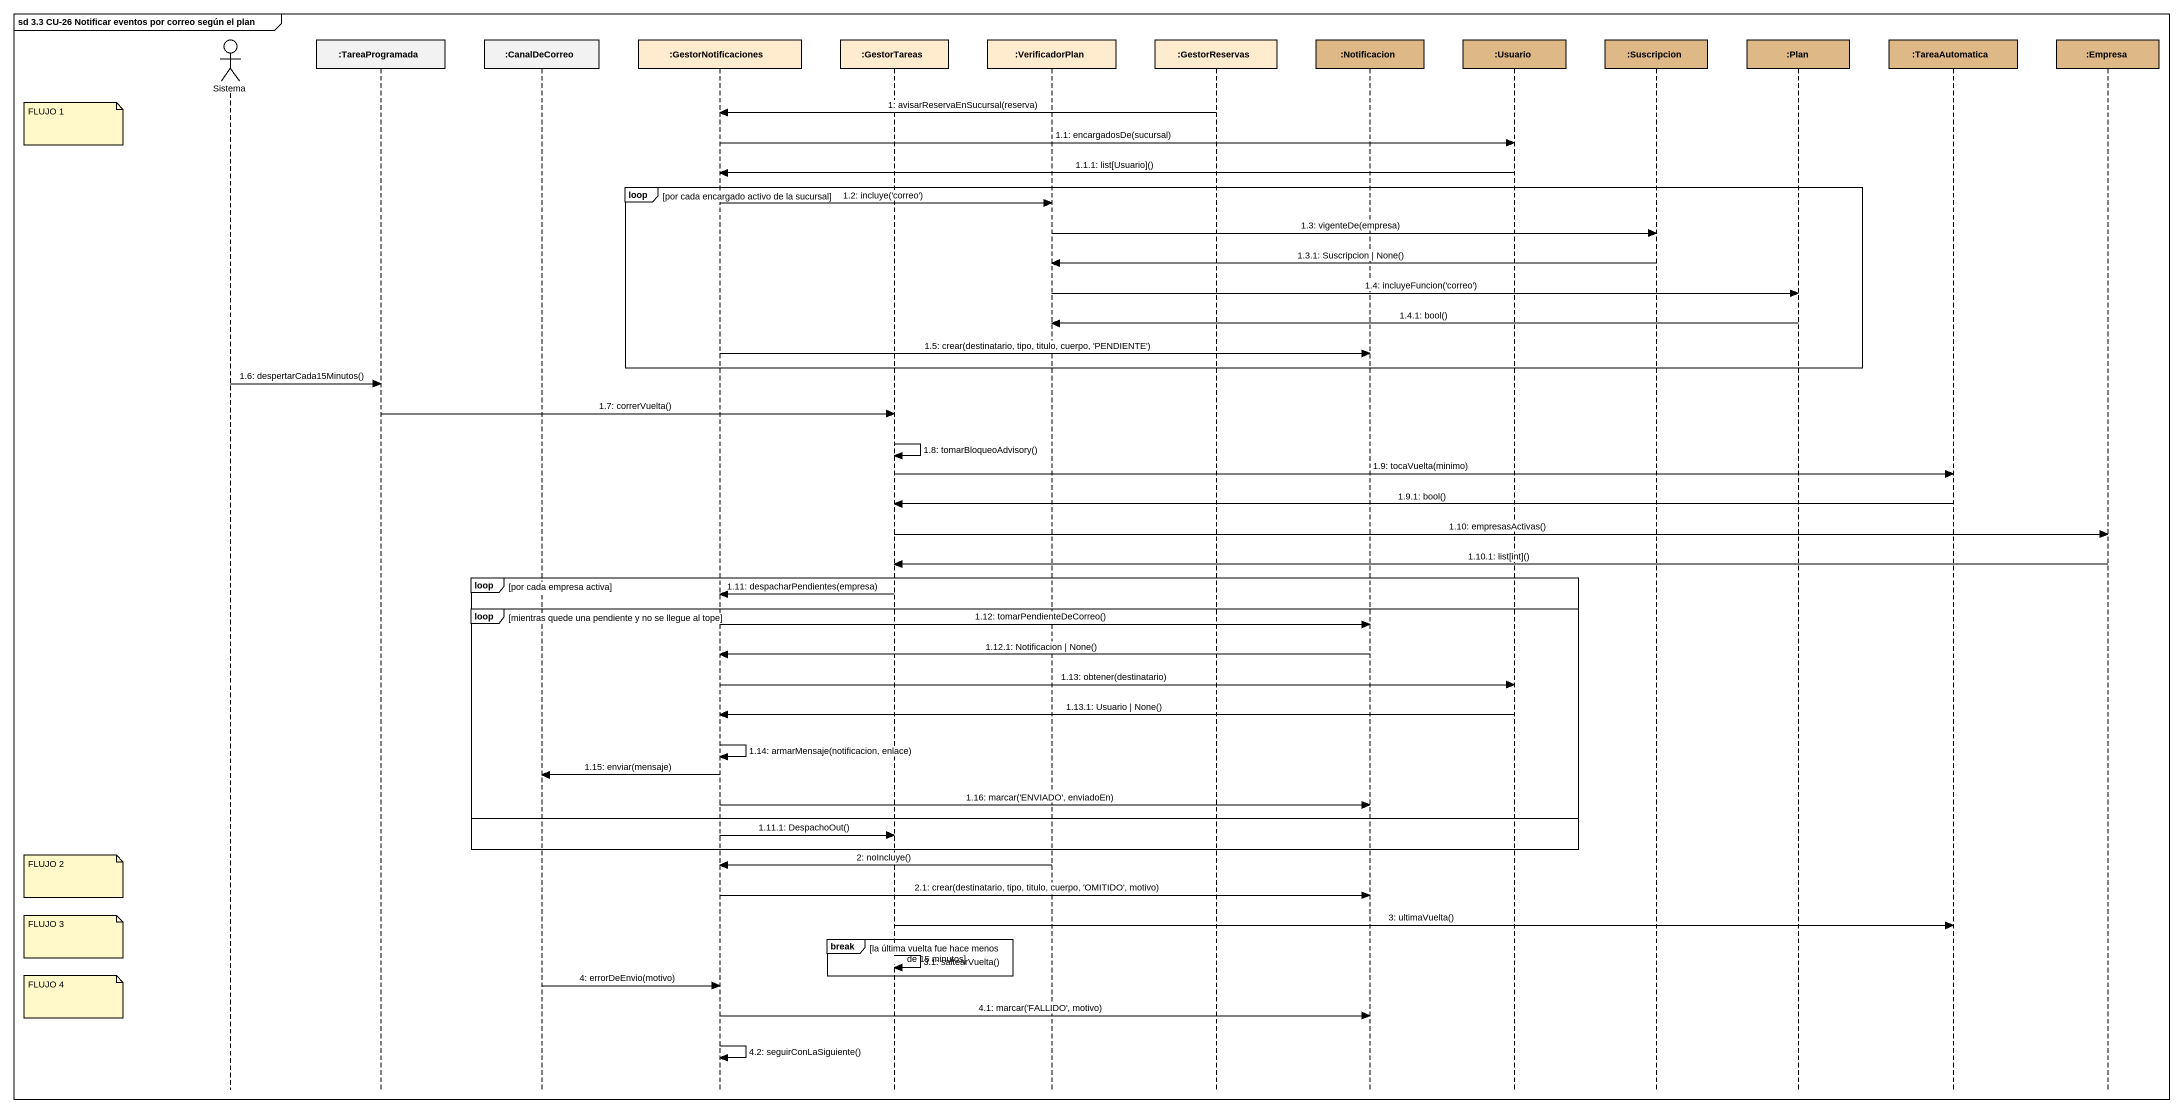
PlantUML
@startuml
mainframe sd 3.3 CU-26 Notificar eventos por correo según el plan
hide footbox
actor Sistema
participant ":TareaProgramada" as TareaProgramada
participant ":CanalDeCorreo" as CanalDeCorreo
participant ":GestorNotificaciones" as GestorNotificaciones #FFEBCD
participant ":GestorTareas" as GestorTareas #FFEBCD
participant ":VerificadorPlan" as VerificadorPlan #FFEBCD
participant ":GestorReservas" as GestorReservas #FFEBCD
participant ":Notificacion" as Notificacion #DEB887
participant ":Usuario" as Usuario #DEB887
participant ":Suscripcion" as Suscripcion #DEB887
participant ":Plan" as Plan #DEB887
participant ":TareaAutomatica" as TareaAutomatica #DEB887
participant ":Empresa" as Empresa #DEB887

GestorReservas -> GestorNotificaciones : 1: avisarReservaEnSucursal(reserva)
note left of Sistema : FLUJO 1
GestorNotificaciones -> Usuario : 1.1: encargadosDe(sucursal)
Usuario -> GestorNotificaciones : 1.1.1: list[Usuario]()
loop por cada encargado activo de la sucursal
  GestorNotificaciones -> VerificadorPlan : 1.2: incluye('correo')
  VerificadorPlan -> Suscripcion : 1.3: vigenteDe(empresa)
  Suscripcion -> VerificadorPlan : 1.3.1: Suscripcion | None()
  VerificadorPlan -> Plan : 1.4: incluyeFuncion('correo')
  Plan -> VerificadorPlan : 1.4.1: bool()
  GestorNotificaciones -> Notificacion : 1.5: crear(destinatario, tipo, titulo, cuerpo, 'PENDIENTE')
end
Sistema -> TareaProgramada : 1.6: despertarCada15Minutos()
TareaProgramada -> GestorTareas : 1.7: correrVuelta()
GestorTareas -> GestorTareas : 1.8: tomarBloqueoAdvisory()
GestorTareas -> TareaAutomatica : 1.9: tocaVuelta(minimo)
TareaAutomatica -> GestorTareas : 1.9.1: bool()
GestorTareas -> Empresa : 1.10: empresasActivas()
Empresa -> GestorTareas : 1.10.1: list[int]()
loop por cada empresa activa
  GestorTareas -> GestorNotificaciones : 1.11: despacharPendientes(empresa)
  loop mientras quede una pendiente y no se llegue al tope
    GestorNotificaciones -> Notificacion : 1.12: tomarPendienteDeCorreo()
    Notificacion -> GestorNotificaciones : 1.12.1: Notificacion | None()
    GestorNotificaciones -> Usuario : 1.13: obtener(destinatario)
    Usuario -> GestorNotificaciones : 1.13.1: Usuario | None()
    GestorNotificaciones -> GestorNotificaciones : 1.14: armarMensaje(notificacion, enlace)
    GestorNotificaciones -> CanalDeCorreo : 1.15: enviar(mensaje)
    GestorNotificaciones -> Notificacion : 1.16: marcar('ENVIADO', enviadoEn)
  end
  GestorNotificaciones -> GestorTareas : 1.11.1: DespachoOut()
end
VerificadorPlan -> GestorNotificaciones : 2: noIncluye()
note left of Sistema : FLUJO 2
GestorNotificaciones -> Notificacion : 2.1: crear(destinatario, tipo, titulo, cuerpo, 'OMITIDO', motivo)
GestorTareas -> TareaAutomatica : 3: ultimaVuelta()
note left of Sistema : FLUJO 3
break la última vuelta fue hace menos de 15 minutos
  GestorTareas -> GestorTareas : 3.1: saltearVuelta()
end
CanalDeCorreo -> GestorNotificaciones : 4: errorDeEnvio(motivo)
note left of Sistema : FLUJO 4
GestorNotificaciones -> Notificacion : 4.1: marcar('FALLIDO', motivo)
GestorNotificaciones -> GestorNotificaciones : 4.2: seguirConLaSiguiente()
@enduml
